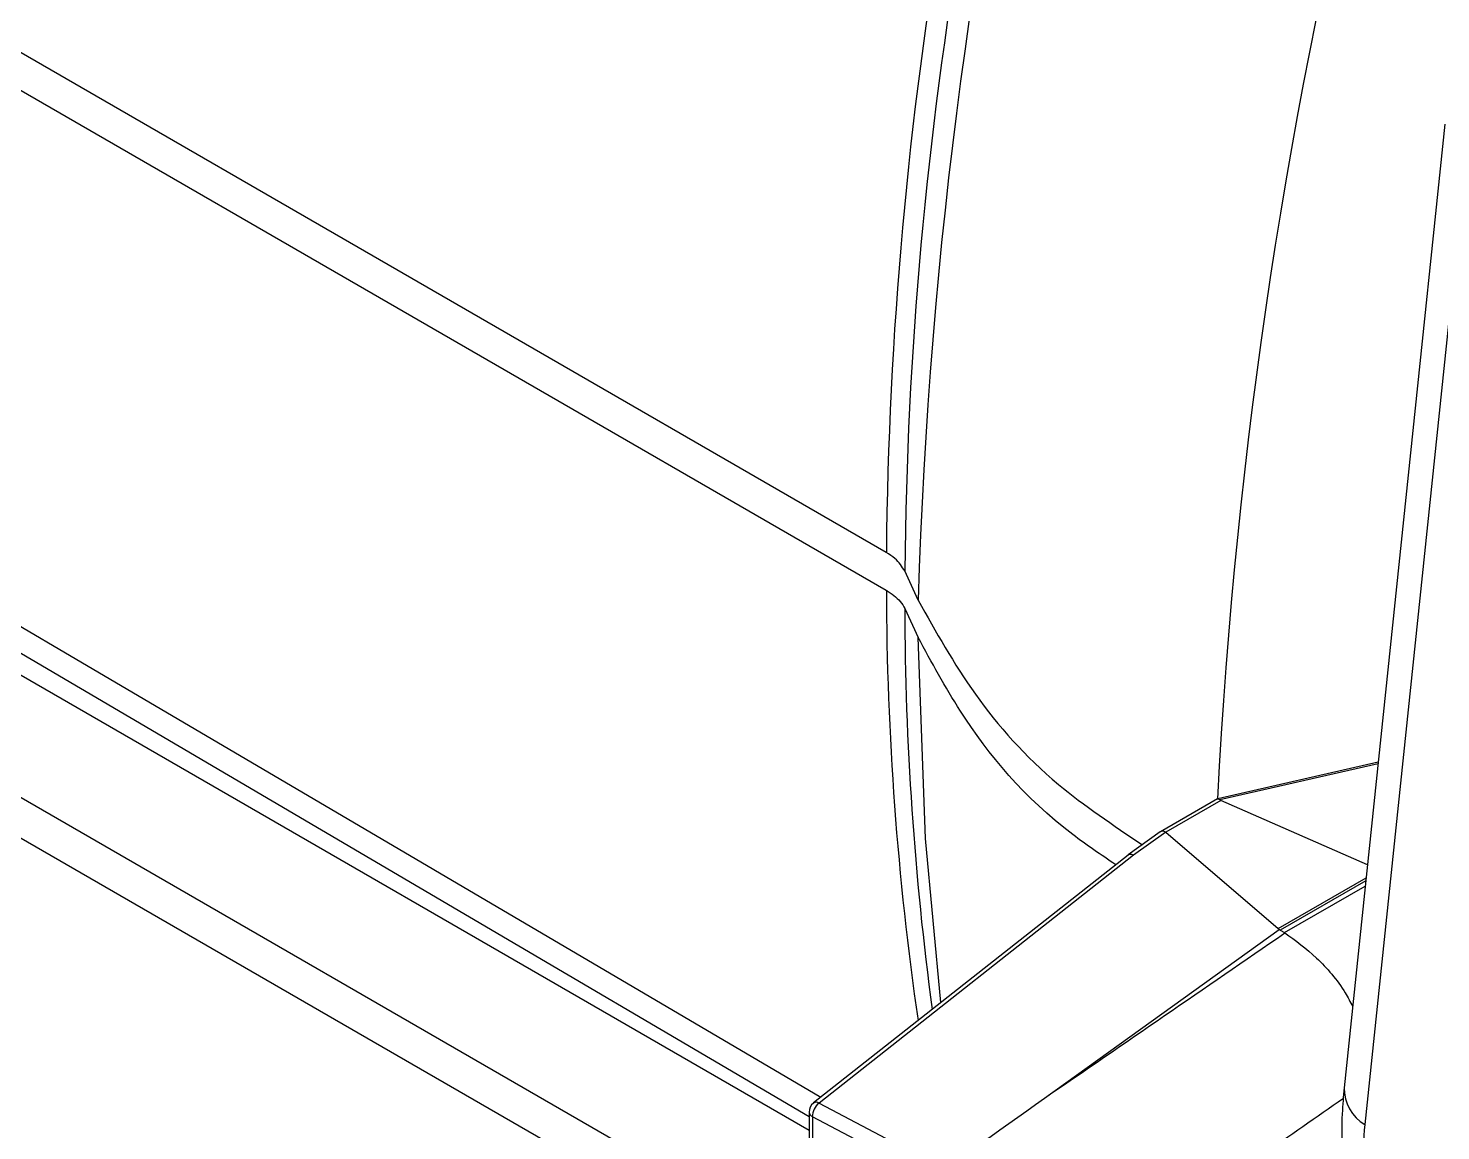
# Model space of a CAD drawing. Extents: x 2 to 136, y 1 to 99.
# Drawn here: x 96.362 to 97.591, y 11.378 to 12.337 of the extents above; entities that cross this region are included whole.
import ezdxf

# ---------------------------------------------------------------- set-up
doc = ezdxf.new("R2010")
doc.units = 0
doc.header["$MEASUREMENT"] = 0
doc.layers.add('OBJECT', color=7, linetype='CONTINUOUS')

msp = doc.modelspace()

# ---------------------------------------------------------------- linework, layer by layer
at = {"layer": 'OBJECT'}
for p, q in [((97.1086, 11.8812), (93.7966, 13.7932)), ((93.7966, 13.7605), (97.1086, 11.8485)), ((97.0414, 11.3785), (94.3413, 12.9372)), ((94.3483, 12.8269), (96.9583, 11.3202)), ((94.3724, 12.7777), (96.9225, 11.3056)), ((97.5947, 12.2539), (97.507, 11.4156)), ((97.6127, 12.2219), (97.5249, 11.3836)), ((97.1364, 11.8398), (97.1246, 11.8652)), ((97.1246, 11.8325), (97.1364, 11.8072)), ((97.5366, 11.6988), (97.397, 11.667)), ((97.5365, 11.6973), (97.3989, 11.666)), ((97.3969, 11.667), (97.3472, 11.6383)), ((97.3997, 11.6654), (97.3519, 11.6378)), ((97.5273, 11.6094), (97.3997, 11.6654)), ((97.347, 11.6381), (97.319, 11.6181)), ((97.3517, 11.6379), (97.3238, 11.6178)), ((97.3519, 11.6378), (97.4495, 11.5541)), ((97.3189, 11.618), (97.0452, 11.4023)), ((97.3238, 11.6178), (97.0502, 11.4022)), ((97.4495, 11.5541), (97.5261, 11.5983)), ((97.5258, 11.5956), (97.4514, 11.5527)), ((97.4551, 11.5506), (97.5253, 11.5911)), ((97.2462, 11.4066), (97.4503, 11.5533)), ((97.4514, 11.5527), (97.4551, 11.5506)), ((97.0414, 11.3944), (97.0414, 11.367)), ((97.0502, 11.4022), (97.1454, 11.352)), ((97.1305, 11.3449), (97.0443, 11.3904)), ((97.0443, 11.3904), (97.0443, 11.3655))]:
    msp.add_line(p, q, dxfattribs=at)
at = {"layer": 'OBJECT', "flags": 128}
for points in [[(93.7983, 13.3215), (93.9754, 13.2172), (94.6842, 12.8001), (97.0516, 11.4073)], [(93.8216, 13.2835), (94.4621, 12.9069), (97.0414, 11.3905)], [(97.156, 11.4896), (97.1426, 11.6323), (97.1364, 11.8072)]]:
    msp.add_lwpolyline(points, dxfattribs=at)
at = {"layer": 'OBJECT'}
for centre, radius, start, end in [((101.5382, 11.708), 4.4038, 154.7208, 178.2852), ((102.039, 11.4257), 4.6485, 154.5679, 177.026), ((100.6187, 11.8487), 3.5102, 170.2277, 179.4687), ((100.6438, 11.8326), 3.5193, 170.2276, 179.4695), ((99.7581, 11.8554), 2.6495, 180.1489, 188.2777), ((99.7972, 11.84), 2.6726, 180.1609, 187.662), ((97.5433, 11.4149), 0.0363, 178.9149, 239.6841), ((97.0514, 11.3944), 0.01, 128.2361, 180), ((97.0462, 11.3948), 0.00479, 184.1315, 246.5158), ((97.0591, 11.3904), 0.0149, 127.0577, 180.0154), ((97.0476, 11.3982), 0.00473, 57.9081, 121.0621)]:
    msp.add_arc(centre, radius, start, end, dxfattribs=at)
for centre, major_axis, ratio, start_param, end_param in [((97.4263, 11.6724), (0.0277, 0.0059), 0.181801, 3.247873, 3.388474), ((97.3525, 11.6298), (-0.00543, 0.00841), 0.541118, 5.523194, 6.31022), ((97.2944, 11.5963), (0.0576, 0.0414), 0.099986, 0.024246, 0.050426), ((97.325, 11.61), (-0.00602, 0.00799), 0.518549, 5.484768, 6.294577), ((96.7599, 11.0555), (0.691, 0.4971), 0.099986, 0.011157, 0.024246), ((98.8333, 14.4384), (13.5348, 9.6488), 0.094709, 4.527712, 4.543224), ((96.7604, 11.0558), (0.6943, 0.494), 0.104684, 0.047827, 0.060918), ((96.7641, 11.0536), (0.6943, 0.494), 0.104684, 0.044487, 0.047827), ((97.8331, 11.1653), (-0.2198, 0.3789), 0.577378, 0.66984, 0.896178)]:
    msp.add_ellipse(centre, major_axis=major_axis, ratio=ratio, start_param=start_param, end_param=end_param, dxfattribs=at)
for points, knots in [([(97.1246, 11.8652), (97.1222, 11.869), (97.1185, 11.8749), (97.1112, 11.8796), (97.1086, 11.8812)], [0, 0, 0, 0, 0.643557, 1, 1, 1, 1]), ([(97.1086, 11.8485), (97.1131, 11.8454), (97.1202, 11.8406), (97.1235, 11.8346), (97.1246, 11.8325)], [0, 0, 0, 0, 0.643567, 1, 1, 1, 1]), ([(97.1364, 11.8398), (97.1517, 11.8123), (97.1827, 11.7565), (97.2471, 11.6836), (97.306, 11.644), (97.3314, 11.627)], [0, 0, 0, 0, 0.357176, 0.722761, 1, 1, 1, 1]), ([(97.3082, 11.6096), (97.2955, 11.6182), (97.2372, 11.6576), (97.1804, 11.7258), (97.148, 11.7858), (97.1364, 11.8072)], [0, 0, 0, 0, 0.152917, 0.697716, 1, 1, 1, 1]), ([(97.3969, 11.6669), (97.3969, 11.6669), (97.397, 11.6672), (97.3979, 11.6669), (97.3986, 11.6662), (97.3989, 11.666)], [0, 0, 0, 0, 0.116856, 0.672284, 1, 1, 1, 1]), ([(97.4554, 11.5504), (97.4646, 11.5436), (97.4831, 11.5301), (97.504, 11.5061), (97.5123, 11.4902), (97.5144, 11.4862)], [0, 0, 0, 0, 0.427915, 0.855824, 1, 1, 1, 1]), ([(96.7403, 11.0507), (96.7444, 11.0535), (96.7649, 11.0678), (96.8508, 11.1277), (97.0161, 11.2431), (97.1636, 11.3478), (97.2462, 11.4066)], [0, 0, 0, 0, 0.024148, 0.120739, 0.507103, 1, 1, 1, 1]), ([(97.5063, 11.4062), (97.4593, 11.3735), (97.3711, 11.312), (97.2827, 11.2506), (97.2413, 11.2219)], [0, 0, 0, 0, 0.5319324, 1, 1, 1, 1]), ([(97.507, 11.4156), (97.5063, 11.4081), (97.5036, 11.3783), (97.5055, 11.3464), (97.5069, 11.3226)], [0, 0, 0, 0, 0.251372, 1, 1, 1, 1])]:
    msp.add_open_spline(points, degree=3, knots=knots, dxfattribs=at)

doc.saveas('drawing.dxf')
